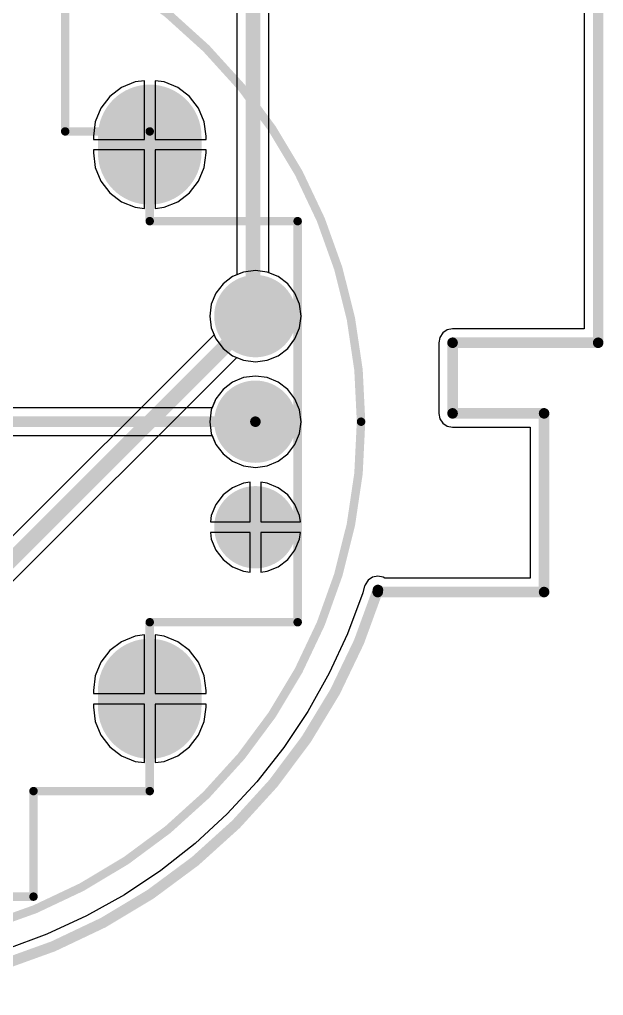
# Model space of a CAD drawing. Extents: x 2.14 to 5.34, y 1.83 to 4.04.
# Drawn here: x 4.791 to 5.344, y 1.83 to 2.755 of the extents above; entities that cross this region are included whole.
import ezdxf

# ---------------------------------------------------------------- set-up
doc = ezdxf.new("R2010")
doc.units = 0
for name, color, linetype in [('BOTTOMLAYER', 5, 'CONTINUOUS'), ('BOTTOMOVERLAY', 54, 'CONTINUOUS'), ('BOTTOMSOLDER', 6, 'CONTINUOUS'), ('KEEPOUTLAYER', 6, 'CONTINUOUS'), ('MECHANICAL1', 6, 'CONTINUOUS'), ('MULTILAYER', 9, 'CONTINUOUS'), ('PADHOLELAYER', 156, 'CONTINUOUS'), ('TOPLAYER', 1, 'CONTINUOUS'), ('TOPSOLDER', 216, 'CONTINUOUS')]:
    doc.layers.add(name, color=color, linetype=linetype)

msp = doc.modelspace()

# ---------------------------------------------------------------- linework, layer by layer
at = {"layer": 'BOTTOMLAYER'}
for p, q in [((5.325456, 3.660102), (5.325456, 2.461945)), ((4.90037, 2.695903), (4.887508, 2.690575)), ((4.909173, 2.697062), (4.90037, 2.695903)), ((4.909173, 2.641516), (4.909173, 2.697062)), ((4.927976, 2.695903), (4.919173, 2.697062)), ((4.919173, 2.697062), (4.919173, 2.641516)), ((4.940838, 2.690575), (4.927976, 2.695903)), ((4.876463, 2.6821), (4.867988, 2.671055)), ((4.887508, 2.690575), (4.876463, 2.6821)), ((4.951883, 2.6821), (4.940838, 2.690575)), ((4.960358, 2.671055), (4.951883, 2.6821)), ((4.867988, 2.671055), (4.86266, 2.658193)), ((4.965686, 2.658193), (4.960358, 2.671055)), ((4.86266, 2.658193), (4.860843, 2.64439)), ((4.967503, 2.64439), (4.965686, 2.658193)), ((4.860843, 2.64439), (4.860843, 2.641516)), ((4.860843, 2.641516), (4.909173, 2.641516)), ((4.919173, 2.641516), (4.967503, 2.641516)), ((4.967503, 2.641516), (4.967503, 2.64439)), ((4.909173, 2.631516), (4.860843, 2.631516)), ((4.860843, 2.631516), (4.860843, 2.628642)), ((4.860843, 2.628642), (4.86266, 2.614839)), ((4.909173, 2.57597), (4.909173, 2.631516)), ((4.967503, 2.631516), (4.919173, 2.631516)), ((4.919173, 2.631516), (4.919173, 2.57597)), ((4.965686, 2.614839), (4.967503, 2.628642)), ((4.967503, 2.628642), (4.967503, 2.631516)), ((4.86266, 2.614839), (4.867988, 2.601977)), ((4.960358, 2.601977), (4.965686, 2.614839)), ((4.867988, 2.601977), (4.876463, 2.590932)), ((4.951883, 2.590932), (4.960358, 2.601977)), ((4.876463, 2.590932), (4.887508, 2.582456)), ((4.940838, 2.582456), (4.951883, 2.590932)), ((4.887508, 2.582456), (4.90037, 2.577129)), ((4.927976, 2.577129), (4.940838, 2.582456)), ((4.90037, 2.577129), (4.909173, 2.57597)), ((4.919173, 2.57597), (4.927976, 2.577129)), ((5.002981, 2.515783), (4.992551, 2.511463)), ((5.014173, 2.517257), (5.002981, 2.515783)), ((5.025366, 2.515783), (5.014173, 2.517257)), ((5.035795, 2.511463), (5.025366, 2.515783)), ((4.992551, 2.511463), (4.983595, 2.504591)), ((5.044751, 2.504591), (5.035795, 2.511463)), ((4.983595, 2.504591), (4.976723, 2.495635)), ((5.051624, 2.495635), (5.044751, 2.504591)), ((4.976723, 2.495635), (4.972403, 2.485205)), ((5.055944, 2.485205), (5.051624, 2.495635)), ((4.972403, 2.485205), (4.970929, 2.474013)), ((5.057417, 2.474013), (5.055944, 2.485205)), ((4.970929, 2.474013), (4.972403, 2.46282)), ((5.055944, 2.46282), (5.057417, 2.474013)), ((4.972403, 2.46282), (4.976723, 2.452391)), ((5.051624, 2.452391), (5.055944, 2.46282)), ((5.195765, 2.460946), (5.191506, 2.4581)), ((5.200788, 2.461945), (5.195765, 2.460946)), ((5.325456, 2.461945), (5.200788, 2.461945)), ((4.976723, 2.452391), (4.983595, 2.443435)), ((5.044751, 2.443435), (5.051624, 2.452391)), ((5.188661, 2.453842), (5.187661, 2.448819)), ((5.191506, 2.4581), (5.188661, 2.453842)), ((4.983595, 2.443435), (4.992551, 2.436562)), ((5.035795, 2.436562), (5.044751, 2.443435)), ((5.187661, 2.448819), (5.187662, 2.448818)), ((5.187662, 2.448818), (5.187661, 2.448818)), ((5.187661, 2.448818), (5.187661, 2.38189)), ((4.992551, 2.436562), (5.002981, 2.432242)), ((5.002981, 2.432242), (5.014173, 2.430769)), ((5.014173, 2.430769), (5.025366, 2.432242)), ((5.025366, 2.432242), (5.035795, 2.436562)), ((5.002981, 2.415783), (4.992551, 2.411463)), ((5.014173, 2.417257), (5.002981, 2.415783)), ((5.025366, 2.415783), (5.014173, 2.417257)), ((5.035795, 2.411463), (5.025366, 2.415783)), ((4.983595, 2.404591), (4.976723, 2.395635)), ((4.992551, 2.411463), (4.983595, 2.404591)), ((5.044751, 2.404591), (5.035795, 2.411463)), ((5.051624, 2.395635), (5.044751, 2.404591)), ((4.976723, 2.395635), (4.973204, 2.387139)), ((5.055944, 2.385205), (5.051624, 2.395635)), ((4.973204, 2.387139), (4.488204, 2.387139)), ((5.057417, 2.374013), (5.055944, 2.385205)), ((5.187661, 2.38189), (5.188661, 2.376866)), ((5.188661, 2.376866), (5.191506, 2.372608)), ((5.055944, 2.36282), (5.057417, 2.374013)), ((5.191506, 2.372608), (5.195765, 2.369763)), ((5.195765, 2.369763), (5.200788, 2.368763)), ((5.200788, 2.368763), (5.274276, 2.368763)), ((5.274276, 2.368763), (5.274276, 2.225725)), ((4.488189, 2.360886), (4.973204, 2.360886)), ((4.973204, 2.360886), (4.976723, 2.352391)), ((5.051624, 2.352391), (5.055944, 2.36282)), ((4.976723, 2.352391), (4.983595, 2.343435)), ((5.044751, 2.343435), (5.051624, 2.352391)), ((4.983595, 2.343435), (4.992551, 2.336562)), ((5.035795, 2.336562), (5.044751, 2.343435)), ((4.992551, 2.336562), (5.002981, 2.332242)), ((5.002981, 2.332242), (5.014173, 2.330769)), ((5.014173, 2.330769), (5.025366, 2.332242)), ((5.025366, 2.332242), (5.035795, 2.336562)), ((5.002981, 2.315783), (4.992551, 2.311463)), ((5.009173, 2.316598), (5.002981, 2.315783)), ((5.009173, 2.279013), (5.009173, 2.316598)), ((5.025366, 2.315783), (5.019173, 2.316598)), ((5.019173, 2.316598), (5.019173, 2.279013)), ((5.035795, 2.311463), (5.025366, 2.315783)), ((4.983595, 2.304591), (4.976723, 2.295635)), ((4.992551, 2.311463), (4.983595, 2.304591)), ((5.044751, 2.304591), (5.035795, 2.311463)), ((5.051624, 2.295635), (5.044751, 2.304591)), ((4.976723, 2.295635), (4.972403, 2.285205)), ((5.055944, 2.285205), (5.051624, 2.295635)), ((4.972403, 2.285205), (4.971588, 2.279013)), ((5.056759, 2.279013), (5.055944, 2.285205)), ((4.971588, 2.279013), (5.009173, 2.279013)), ((5.019173, 2.279013), (5.056759, 2.279013)), ((5.009173, 2.269013), (4.971588, 2.269013)), ((4.971588, 2.269013), (4.972403, 2.26282)), ((5.009173, 2.231427), (5.009173, 2.269013)), ((5.056759, 2.269013), (5.019173, 2.269013)), ((5.019173, 2.269013), (5.019173, 2.231427)), ((5.055944, 2.26282), (5.056759, 2.269013)), ((4.972403, 2.26282), (4.976723, 2.252391)), ((5.051624, 2.252391), (5.055944, 2.26282)), ((4.976723, 2.252391), (4.983595, 2.243435)), ((5.044751, 2.243435), (5.051624, 2.252391)), ((4.983595, 2.243435), (4.992551, 2.236562)), ((5.035795, 2.236562), (5.044751, 2.243435)), ((4.992551, 2.236562), (5.002981, 2.232242)), ((5.002981, 2.232242), (5.009173, 2.231427)), ((5.019173, 2.231427), (5.025366, 2.232242)), ((5.025366, 2.232242), (5.035795, 2.236562)), ((5.118036, 2.219589), (5.117849, 2.218649)), ((5.120882, 2.223847), (5.118036, 2.219589)), ((5.12514, 2.226693), (5.120882, 2.223847)), ((5.130164, 2.227692), (5.12514, 2.226693)), ((5.135187, 2.226693), (5.130164, 2.227692)), ((5.136636, 2.225725), (5.135187, 2.226693)), ((5.274276, 2.225725), (5.136636, 2.225725)), ((5.115706, 2.211889), (5.101407, 2.17313)), ((5.117565, 2.218479), (5.115706, 2.211889)), ((5.117849, 2.218649), (5.117565, 2.218479)), ((5.117565, 2.218479), (5.117565, 2.218479)), ((5.101407, 2.17313), (5.084112, 2.135614)), ((4.887508, 2.165572), (4.876463, 2.157097)), ((4.90037, 2.1709), (4.887508, 2.165572)), ((4.909173, 2.172059), (4.90037, 2.1709)), ((4.909173, 2.116513), (4.909173, 2.172059)), ((4.927976, 2.1709), (4.919173, 2.172059)), ((4.919173, 2.172059), (4.919173, 2.116513)), ((4.940838, 2.165572), (4.927976, 2.1709)), ((4.951883, 2.157097), (4.940838, 2.165572)), ((4.876463, 2.157097), (4.867988, 2.146052)), ((4.960358, 2.146052), (4.951883, 2.157097)), ((4.867988, 2.146052), (4.86266, 2.13319)), ((4.965686, 2.13319), (4.960358, 2.146052)), ((4.86266, 2.13319), (4.860843, 2.119387)), ((4.967503, 2.119387), (4.965686, 2.13319)), ((5.084112, 2.135614), (5.063926, 2.09957)), ((4.860843, 2.119387), (4.860843, 2.116513)), ((4.967503, 2.116513), (4.967503, 2.119387)), ((4.860843, 2.116513), (4.909173, 2.116513)), ((4.919173, 2.116513), (4.967503, 2.116513)), ((4.909173, 2.106513), (4.860843, 2.106513)), ((4.860843, 2.106513), (4.860843, 2.103639)), ((4.860843, 2.103639), (4.86266, 2.089836)), ((4.909173, 2.050967), (4.909173, 2.106513)), ((4.967503, 2.106513), (4.919173, 2.106513)), ((4.919173, 2.106513), (4.919173, 2.050967)), ((4.965686, 2.089836), (4.967503, 2.103639)), ((4.967503, 2.103639), (4.967503, 2.106513)), ((5.063926, 2.09957), (5.040975, 2.06522)), ((4.86266, 2.089836), (4.867988, 2.076974)), ((4.960358, 2.076974), (4.965686, 2.089836)), ((4.867988, 2.076974), (4.876463, 2.065929)), ((4.951883, 2.065929), (4.960358, 2.076974)), ((4.876463, 2.065929), (4.887508, 2.057453)), ((4.940838, 2.057453), (4.951883, 2.065929)), ((5.040975, 2.06522), (5.015399, 2.032778)), ((4.887508, 2.057453), (4.90037, 2.052126)), ((4.927976, 2.052126), (4.940838, 2.057453)), ((4.90037, 2.052126), (4.909173, 2.050967)), ((4.919173, 2.050967), (4.927976, 2.052126)), ((5.015399, 2.032778), (4.987357, 2.002442)), ((4.987357, 2.002442), (4.957021, 1.9744)), ((4.957021, 1.9744), (4.924578, 1.948824)), ((4.924578, 1.948824), (4.890229, 1.925873)), ((4.890229, 1.925873), (4.854185, 1.905687)), ((4.854185, 1.905687), (4.816668, 1.888391)), ((4.816668, 1.888391), (4.77791, 1.874093))]:
    msp.add_line(p, q, dxfattribs=at)
for points, const_width in [([(4.914173, 2.628642), (4.914173, 2.64439)], 0.09), ([(4.488189, 2.374013), (5.014173, 2.374013)], 0.01), ([(4.914173, 2.103639), (4.914173, 2.119387)], 0.09)]:
    msp.add_lwpolyline(points, dxfattribs=dict(at, const_width=const_width))
for points, const_width in [([(4.891673, 2.64439, 1), (4.936673, 2.64439, 1)], 0.045), ([(4.891673, 2.628642, 1), (4.936673, 2.628642, 1)], 0.045), ([(4.996673, 2.474013, 1), (5.031673, 2.474013, 1)], 0.035), ([(4.996673, 2.374013, 1), (5.031673, 2.374013, 1)], 0.035), ([(5.011673, 2.374013, 1), (5.016673, 2.374013, 1)], 0.005), ([(4.996673, 2.274013, 1), (5.031673, 2.274013, 1)], 0.035), ([(4.891673, 2.119387, 1), (4.936673, 2.119387, 1)], 0.045), ([(4.891673, 2.103639, 1), (4.936673, 2.103639, 1)], 0.045)]:
    msp.add_lwpolyline(points, format="xyb", close=True, dxfattribs=dict(at, const_width=const_width))
at = {"layer": 'BOTTOMOVERLAY'}
for points, const_width in [([(5.114173, 2.374013, 1), (4.114173, 2.374013, 1)], 0.008), ([(5.112173, 2.374013, 1), (5.116173, 2.374013, 1)], 0.004)]:
    msp.add_lwpolyline(points, format="xyb", close=True, dxfattribs=dict(at, const_width=const_width))
at = {"layer": 'BOTTOMSOLDER', "const_width": 0.098}
for points in [[(4.914173, 2.628642), (4.914173, 2.64439)], [(4.914173, 2.103639), (4.914173, 2.119387)]]:
    msp.add_lwpolyline(points, dxfattribs=at)
at = {"layer": 'BOTTOMSOLDER'}
for points, const_width in [([(4.889673, 2.64439, 1), (4.938673, 2.64439, 1)], 0.049), ([(4.889673, 2.628642, 1), (4.938673, 2.628642, 1)], 0.049), ([(4.994673, 2.474013, 1), (5.033673, 2.474013, 1)], 0.039), ([(4.994673, 2.374013, 1), (5.033673, 2.374013, 1)], 0.039), ([(4.994673, 2.274013, 1), (5.033673, 2.274013, 1)], 0.039), ([(4.889673, 2.119387, 1), (4.938673, 2.119387, 1)], 0.049), ([(4.889673, 2.103639, 1), (4.938673, 2.103639, 1)], 0.049)]:
    msp.add_lwpolyline(points, format="xyb", close=True, dxfattribs=dict(at, const_width=const_width))
at = {"layer": 'KEEPOUTLAYER', "const_width": 0.01}
for points in [[(5.338583, 2.448819), (5.338583, 3.673228)], [(5.200788, 2.448819), (5.338584, 2.448819)], [(5.200788, 2.38189), (5.200788, 2.448818)], [(5.200788, 2.38189), (5.287402, 2.38189)], [(5.287402, 2.212598), (5.287402, 2.38189)], [(5.129922, 2.212598), (5.287402, 2.212598)]]:
    msp.add_lwpolyline(points, dxfattribs=at)
at = {"layer": 'KEEPOUTLAYER', "const_width": 0.005}
for points in [[(5.198288, 2.448819, 1), (5.203288, 2.448819, 1)], [(5.198288, 2.448818, 1), (5.203288, 2.448818, 1)], [(5.336083, 2.448819, 1), (5.341083, 2.448819, 1)], [(5.336084, 2.448819, 1), (5.341084, 2.448819, 1)], [(5.198288, 2.38189, 1), (5.203288, 2.38189, 1)], [(5.198288, 2.38189, 1), (5.203288, 2.38189, 1)], [(5.284902, 2.38189, 1), (5.289902, 2.38189, 1)], [(5.284902, 2.38189, 1), (5.289902, 2.38189, 1)], [(5.127663, 2.214566, 1), (5.132663, 2.214566, 1)], [(5.127422, 2.212598, 1), (5.132422, 2.212598, 1)], [(5.284902, 2.212598, 1), (5.289902, 2.212598, 1)], [(5.284902, 2.212598, 1), (5.289902, 2.212598, 1)]]:
    msp.add_lwpolyline(points, format="xyb", close=True, dxfattribs=at)
at = {"layer": 'KEEPOUTLAYER', "const_width": 0.01}
msp.add_lwpolyline([(5.130164, 2.214566, -0.849904), (4.076369, 2.36224)], format="xyb", dxfattribs=at)
at = {"layer": 'MECHANICAL1', "const_width": 0.008}
for points in [[(4.834173, 2.649016), (4.834173, 2.924016)], [(4.834173, 2.649016), (4.914173, 2.649016)], [(4.914173, 2.564013), (4.914173, 2.649016)], [(4.914173, 2.564013), (5.054173, 2.564013)], [(5.054173, 2.184013), (5.054173, 2.564013)], [(4.914173, 2.024013), (4.914173, 2.184013)], [(4.914173, 2.184013), (5.054173, 2.184013)], [(4.804173, 2.024013), (4.914173, 2.024013)], [(4.804173, 1.924013), (4.804173, 2.024013)], [(4.424173, 1.924013), (4.804173, 1.924013)]]:
    msp.add_lwpolyline(points, dxfattribs=at)
at = {"layer": 'MECHANICAL1', "const_width": 0.004}
for points in [[(4.832173, 2.649016, 1), (4.836173, 2.649016, 1)], [(4.832173, 2.649016, 1), (4.836173, 2.649016, 1)], [(4.912173, 2.649016, 1), (4.916173, 2.649016, 1)], [(4.912173, 2.649016, 1), (4.916173, 2.649016, 1)], [(4.912173, 2.564013, 1), (4.916173, 2.564013, 1)], [(4.912173, 2.564013, 1), (4.916173, 2.564013, 1)], [(5.052173, 2.564013, 1), (5.056173, 2.564013, 1)], [(5.052173, 2.564013, 1), (5.056173, 2.564013, 1)], [(4.912173, 2.184013, 1), (4.916173, 2.184013, 1)], [(4.912173, 2.184013, 1), (4.916173, 2.184013, 1)], [(5.052173, 2.184013, 1), (5.056173, 2.184013, 1)], [(5.052173, 2.184013, 1), (5.056173, 2.184013, 1)], [(4.802173, 2.024013, 1), (4.806173, 2.024013, 1)], [(4.802173, 2.024013, 1), (4.806173, 2.024013, 1)], [(4.912173, 2.024013, 1), (4.916173, 2.024013, 1)], [(4.912173, 2.024013, 1), (4.916173, 2.024013, 1)], [(4.802173, 1.924013, 1), (4.806173, 1.924013, 1)], [(4.802173, 1.924013, 1), (4.806173, 1.924013, 1)]]:
    msp.add_lwpolyline(points, format="xyb", close=True, dxfattribs=at)
at = {"layer": 'MULTILAYER', "const_width": 0.09}
for points in [[(4.914173, 2.628642), (4.914173, 2.64439)], [(4.914173, 2.103639), (4.914173, 2.119387)]]:
    msp.add_lwpolyline(points, dxfattribs=at)
at = {"layer": 'MULTILAYER'}
for points, const_width in [([(4.891673, 2.64439, 1), (4.936673, 2.64439, 1)], 0.045), ([(4.891673, 2.628642, 1), (4.936673, 2.628642, 1)], 0.045), ([(4.996673, 2.474013, 1), (5.031673, 2.474013, 1)], 0.035), ([(4.996673, 2.374013, 1), (5.031673, 2.374013, 1)], 0.035), ([(4.996673, 2.274013, 1), (5.031673, 2.274013, 1)], 0.035), ([(4.891673, 2.119387, 1), (4.936673, 2.119387, 1)], 0.045), ([(4.891673, 2.103639, 1), (4.936673, 2.103639, 1)], 0.045)]:
    msp.add_lwpolyline(points, format="xyb", close=True, dxfattribs=dict(at, const_width=const_width))
at = {"layer": 'PADHOLELAYER'}
for points, const_width in [([(4.900423, 2.636516, 1), (4.927923, 2.636516, 1)], 0.0275), ([(5.005423, 2.474013, 1), (5.022923, 2.474013, 1)], 0.0175), ([(5.005423, 2.374013, 1), (5.022923, 2.374013, 1)], 0.0175), ([(5.005423, 2.274013, 1), (5.022923, 2.274013, 1)], 0.0175), ([(4.900423, 2.111513, 1), (4.927923, 2.111513, 1)], 0.0275)]:
    msp.add_lwpolyline(points, format="xyb", close=True, dxfattribs=dict(at, const_width=const_width))
at = {"layer": 'TOPLAYER'}
for p, q in [((5.325456, 3.660102), (5.325456, 2.461945)), ((4.996678, 2.887432), (4.996678, 2.513172)), ((5.026944, 2.515129), (5.026944, 2.8937)), ((4.90037, 2.695903), (4.887508, 2.690575)), ((4.909173, 2.697062), (4.90037, 2.695903)), ((4.909173, 2.641516), (4.909173, 2.697062)), ((4.927976, 2.695903), (4.919173, 2.697062)), ((4.919173, 2.697062), (4.919173, 2.641516)), ((4.940838, 2.690575), (4.927976, 2.695903)), ((4.876463, 2.6821), (4.867988, 2.671055)), ((4.887508, 2.690575), (4.876463, 2.6821)), ((4.951883, 2.6821), (4.940838, 2.690575)), ((4.960358, 2.671055), (4.951883, 2.6821)), ((4.867988, 2.671055), (4.86266, 2.658193)), ((4.965686, 2.658193), (4.960358, 2.671055)), ((4.86266, 2.658193), (4.860843, 2.64439)), ((4.967503, 2.64439), (4.965686, 2.658193)), ((4.860843, 2.64439), (4.860843, 2.641516)), ((4.860843, 2.641516), (4.909173, 2.641516)), ((4.919173, 2.641516), (4.967503, 2.641516)), ((4.967503, 2.641516), (4.967503, 2.64439)), ((4.909173, 2.631516), (4.860843, 2.631516)), ((4.860843, 2.631516), (4.860843, 2.628642)), ((4.860843, 2.628642), (4.86266, 2.614839)), ((4.909173, 2.57597), (4.909173, 2.631516)), ((4.967503, 2.631516), (4.919173, 2.631516)), ((4.919173, 2.631516), (4.919173, 2.57597)), ((4.965686, 2.614839), (4.967503, 2.628642)), ((4.967503, 2.628642), (4.967503, 2.631516)), ((4.86266, 2.614839), (4.867988, 2.601977)), ((4.960358, 2.601977), (4.965686, 2.614839)), ((4.867988, 2.601977), (4.876463, 2.590932)), ((4.951883, 2.590932), (4.960358, 2.601977)), ((4.876463, 2.590932), (4.887508, 2.582456)), ((4.940838, 2.582456), (4.951883, 2.590932)), ((4.887508, 2.582456), (4.90037, 2.577129)), ((4.927976, 2.577129), (4.940838, 2.582456)), ((4.90037, 2.577129), (4.909173, 2.57597)), ((4.919173, 2.57597), (4.927976, 2.577129)), ((5.035795, 2.511463), (5.026944, 2.515129)), ((4.992551, 2.511463), (4.983595, 2.504591)), ((4.996678, 2.513172), (4.992551, 2.511463)), ((5.044751, 2.504591), (5.035795, 2.511463)), ((4.983595, 2.504591), (4.976723, 2.495635)), ((5.051624, 2.495635), (5.044751, 2.504591)), ((4.976723, 2.495635), (4.972403, 2.485205)), ((5.055944, 2.485205), (5.051624, 2.495635)), ((4.972403, 2.485205), (4.970929, 2.474013)), ((5.057417, 2.474013), (5.055944, 2.485205)), ((4.970929, 2.474013), (4.972403, 2.46282)), ((5.055944, 2.46282), (5.057417, 2.474013)), ((4.972403, 2.46282), (4.97509, 2.456332)), ((5.051624, 2.452391), (5.055944, 2.46282)), ((5.195765, 2.460946), (5.191506, 2.4581)), ((5.200788, 2.461945), (5.195765, 2.460946)), ((5.325456, 2.461945), (5.200788, 2.461945)), ((4.97509, 2.456332), (4.531854, 2.013095)), ((5.044751, 2.443435), (5.051624, 2.452391)), ((5.188661, 2.453842), (5.187661, 2.448819)), ((5.191506, 2.4581), (5.188661, 2.453842)), ((5.035795, 2.436562), (5.044751, 2.443435)), ((5.187661, 2.448819), (5.187662, 2.448818)), ((5.187662, 2.448818), (5.187661, 2.448818)), ((5.187661, 2.448818), (5.187661, 2.38189)), ((4.553256, 1.991694), (4.996492, 2.43493)), ((4.996492, 2.43493), (5.002981, 2.432242)), ((5.002981, 2.432242), (5.014173, 2.430769)), ((5.014173, 2.430769), (5.025366, 2.432242)), ((5.025366, 2.432242), (5.035795, 2.436562)), ((5.002981, 2.415783), (4.992551, 2.411463)), ((5.014173, 2.417257), (5.002981, 2.415783)), ((5.025366, 2.415783), (5.014173, 2.417257)), ((5.035795, 2.411463), (5.025366, 2.415783)), ((4.983595, 2.404591), (4.976723, 2.395635)), ((4.992551, 2.411463), (4.983595, 2.404591)), ((5.044751, 2.404591), (5.035795, 2.411463)), ((5.051624, 2.395635), (5.044751, 2.404591)), ((4.976723, 2.395635), (4.972403, 2.385205)), ((5.055944, 2.385205), (5.051624, 2.395635)), ((4.972403, 2.385205), (4.970929, 2.374013)), ((5.057417, 2.374013), (5.055944, 2.385205)), ((5.187661, 2.38189), (5.187661, 2.38189)), ((5.187661, 2.38189), (5.187661, 2.38189)), ((5.187661, 2.38189), (5.188661, 2.376866)), ((5.188661, 2.376866), (5.191506, 2.372608)), ((4.970929, 2.374013), (4.972403, 2.36282)), ((5.055944, 2.36282), (5.057417, 2.374013)), ((5.191506, 2.372608), (5.195765, 2.369763)), ((5.195765, 2.369763), (5.200788, 2.368763)), ((5.200788, 2.368763), (5.274276, 2.368763)), ((5.274276, 2.368763), (5.274276, 2.225725)), ((4.972403, 2.36282), (4.976723, 2.352391)), ((5.051624, 2.352391), (5.055944, 2.36282)), ((4.976723, 2.352391), (4.983595, 2.343435)), ((5.044751, 2.343435), (5.051624, 2.352391)), ((4.983595, 2.343435), (4.992551, 2.336562)), ((5.035795, 2.336562), (5.044751, 2.343435)), ((4.992551, 2.336562), (5.002981, 2.332242)), ((5.002981, 2.332242), (5.014173, 2.330769)), ((5.014173, 2.330769), (5.025366, 2.332242)), ((5.025366, 2.332242), (5.035795, 2.336562)), ((5.002981, 2.315783), (4.992551, 2.311463)), ((5.009173, 2.316598), (5.002981, 2.315783)), ((5.009173, 2.279013), (5.009173, 2.316598)), ((5.025366, 2.315783), (5.019173, 2.316598)), ((5.019173, 2.316598), (5.019173, 2.279013)), ((5.035795, 2.311463), (5.025366, 2.315783)), ((4.983595, 2.304591), (4.976723, 2.295635)), ((4.992551, 2.311463), (4.983595, 2.304591)), ((5.044751, 2.304591), (5.035795, 2.311463)), ((5.051624, 2.295635), (5.044751, 2.304591)), ((4.976723, 2.295635), (4.972403, 2.285205)), ((5.055944, 2.285205), (5.051624, 2.295635)), ((4.972403, 2.285205), (4.971588, 2.279013)), ((5.056759, 2.279013), (5.055944, 2.285205)), ((4.971588, 2.279013), (5.009173, 2.279013)), ((5.019173, 2.279013), (5.056759, 2.279013)), ((5.009173, 2.269013), (4.971588, 2.269013)), ((4.971588, 2.269013), (4.972403, 2.26282)), ((5.009173, 2.231427), (5.009173, 2.269013)), ((5.056759, 2.269013), (5.019173, 2.269013)), ((5.019173, 2.269013), (5.019173, 2.231427)), ((5.055944, 2.26282), (5.056759, 2.269013)), ((4.972403, 2.26282), (4.976723, 2.252391)), ((5.051624, 2.252391), (5.055944, 2.26282)), ((4.976723, 2.252391), (4.983595, 2.243435)), ((5.044751, 2.243435), (5.051624, 2.252391)), ((4.983595, 2.243435), (4.992551, 2.236562)), ((5.035795, 2.236562), (5.044751, 2.243435)), ((4.992551, 2.236562), (5.002981, 2.232242)), ((5.002981, 2.232242), (5.009173, 2.231427)), ((5.019173, 2.231427), (5.025366, 2.232242)), ((5.025366, 2.232242), (5.035795, 2.236562)), ((5.118036, 2.219589), (5.117849, 2.218649)), ((5.120882, 2.223847), (5.118036, 2.219589)), ((5.12514, 2.226693), (5.120882, 2.223847)), ((5.130164, 2.227692), (5.12514, 2.226693)), ((5.135187, 2.226693), (5.130164, 2.227692)), ((5.136636, 2.225725), (5.135187, 2.226693)), ((5.274276, 2.225725), (5.136636, 2.225725)), ((5.115706, 2.211889), (5.101407, 2.17313)), ((5.117565, 2.218479), (5.115706, 2.211889)), ((5.117849, 2.218649), (5.117565, 2.218479)), ((5.117565, 2.218479), (5.117565, 2.218479)), ((5.101407, 2.17313), (5.084112, 2.135614)), ((4.887508, 2.165572), (4.876463, 2.157097)), ((4.90037, 2.1709), (4.887508, 2.165572)), ((4.909173, 2.172059), (4.90037, 2.1709)), ((4.909173, 2.116513), (4.909173, 2.172059)), ((4.927976, 2.1709), (4.919173, 2.172059)), ((4.919173, 2.172059), (4.919173, 2.116513)), ((4.940838, 2.165572), (4.927976, 2.1709)), ((4.951883, 2.157097), (4.940838, 2.165572)), ((4.876463, 2.157097), (4.867988, 2.146052)), ((4.960358, 2.146052), (4.951883, 2.157097)), ((4.867988, 2.146052), (4.86266, 2.13319)), ((4.965686, 2.13319), (4.960358, 2.146052)), ((4.86266, 2.13319), (4.860843, 2.119387)), ((4.967503, 2.119387), (4.965686, 2.13319)), ((5.084112, 2.135614), (5.063926, 2.09957)), ((4.860843, 2.119387), (4.860843, 2.116513)), ((4.967503, 2.116513), (4.967503, 2.119387)), ((4.860843, 2.116513), (4.909173, 2.116513)), ((4.919173, 2.116513), (4.967503, 2.116513)), ((4.909173, 2.106513), (4.860843, 2.106513)), ((4.860843, 2.106513), (4.860843, 2.103639)), ((4.860843, 2.103639), (4.86266, 2.089836)), ((4.909173, 2.050967), (4.909173, 2.106513)), ((4.967503, 2.106513), (4.919173, 2.106513)), ((4.919173, 2.106513), (4.919173, 2.050967)), ((4.965686, 2.089836), (4.967503, 2.103639)), ((4.967503, 2.103639), (4.967503, 2.106513)), ((5.063926, 2.09957), (5.040975, 2.06522)), ((4.86266, 2.089836), (4.867988, 2.076974)), ((4.960358, 2.076974), (4.965686, 2.089836)), ((4.867988, 2.076974), (4.876463, 2.065929)), ((4.951883, 2.065929), (4.960358, 2.076974)), ((4.876463, 2.065929), (4.887508, 2.057453)), ((4.940838, 2.057453), (4.951883, 2.065929)), ((5.040975, 2.06522), (5.015399, 2.032778)), ((4.887508, 2.057453), (4.90037, 2.052126)), ((4.927976, 2.052126), (4.940838, 2.057453)), ((4.90037, 2.052126), (4.909173, 2.050967)), ((4.919173, 2.050967), (4.927976, 2.052126)), ((5.015399, 2.032778), (4.987357, 2.002442)), ((4.987357, 2.002442), (4.957021, 1.9744)), ((4.957021, 1.9744), (4.924578, 1.948824)), ((4.924578, 1.948824), (4.890229, 1.925873)), ((4.890229, 1.925873), (4.854185, 1.905687)), ((4.854185, 1.905687), (4.816668, 1.888391)), ((4.816668, 1.888391), (4.77791, 1.874093))]:
    msp.add_line(p, q, dxfattribs=at)
for points, const_width in [([(5.011811, 2.480315), (5.011811, 2.893701)], 0.013937), ([(4.914173, 2.628642), (4.914173, 2.64439)], 0.09), ([(4.514173, 1.974013), (5.012601, 2.472441)], 0.013937), ([(4.914173, 2.103639), (4.914173, 2.119387)], 0.09)]:
    msp.add_lwpolyline(points, dxfattribs=dict(at, const_width=const_width))
for points, const_width in [([(4.891673, 2.64439, 1), (4.936673, 2.64439, 1)], 0.045), ([(4.891673, 2.628642, 1), (4.936673, 2.628642, 1)], 0.045), ([(4.996673, 2.474013, 1), (5.031673, 2.474013, 1)], 0.035), ([(5.008327, 2.480315, 1), (5.015295, 2.480315, 1)], 0.006968), ([(5.009117, 2.472441, 1), (5.016086, 2.472441, 1)], 0.006968), ([(4.996673, 2.374013, 1), (5.031673, 2.374013, 1)], 0.035), ([(4.996673, 2.274013, 1), (5.031673, 2.274013, 1)], 0.035), ([(4.891673, 2.119387, 1), (4.936673, 2.119387, 1)], 0.045), ([(4.891673, 2.103639, 1), (4.936673, 2.103639, 1)], 0.045)]:
    msp.add_lwpolyline(points, format="xyb", close=True, dxfattribs=dict(at, const_width=const_width))
at = {"layer": 'TOPSOLDER', "const_width": 0.098}
for points in [[(4.914173, 2.628642), (4.914173, 2.64439)], [(4.914173, 2.103639), (4.914173, 2.119387)]]:
    msp.add_lwpolyline(points, dxfattribs=at)
at = {"layer": 'TOPSOLDER'}
for points, const_width in [([(4.889673, 2.64439, 1), (4.938673, 2.64439, 1)], 0.049), ([(4.889673, 2.628642, 1), (4.938673, 2.628642, 1)], 0.049), ([(4.994673, 2.474013, 1), (5.033673, 2.474013, 1)], 0.039), ([(4.994673, 2.374013, 1), (5.033673, 2.374013, 1)], 0.039), ([(4.994673, 2.274013, 1), (5.033673, 2.274013, 1)], 0.039), ([(4.889673, 2.119387, 1), (4.938673, 2.119387, 1)], 0.049), ([(4.889673, 2.103639, 1), (4.938673, 2.103639, 1)], 0.049)]:
    msp.add_lwpolyline(points, format="xyb", close=True, dxfattribs=dict(at, const_width=const_width))

doc.saveas('drawing.dxf')
